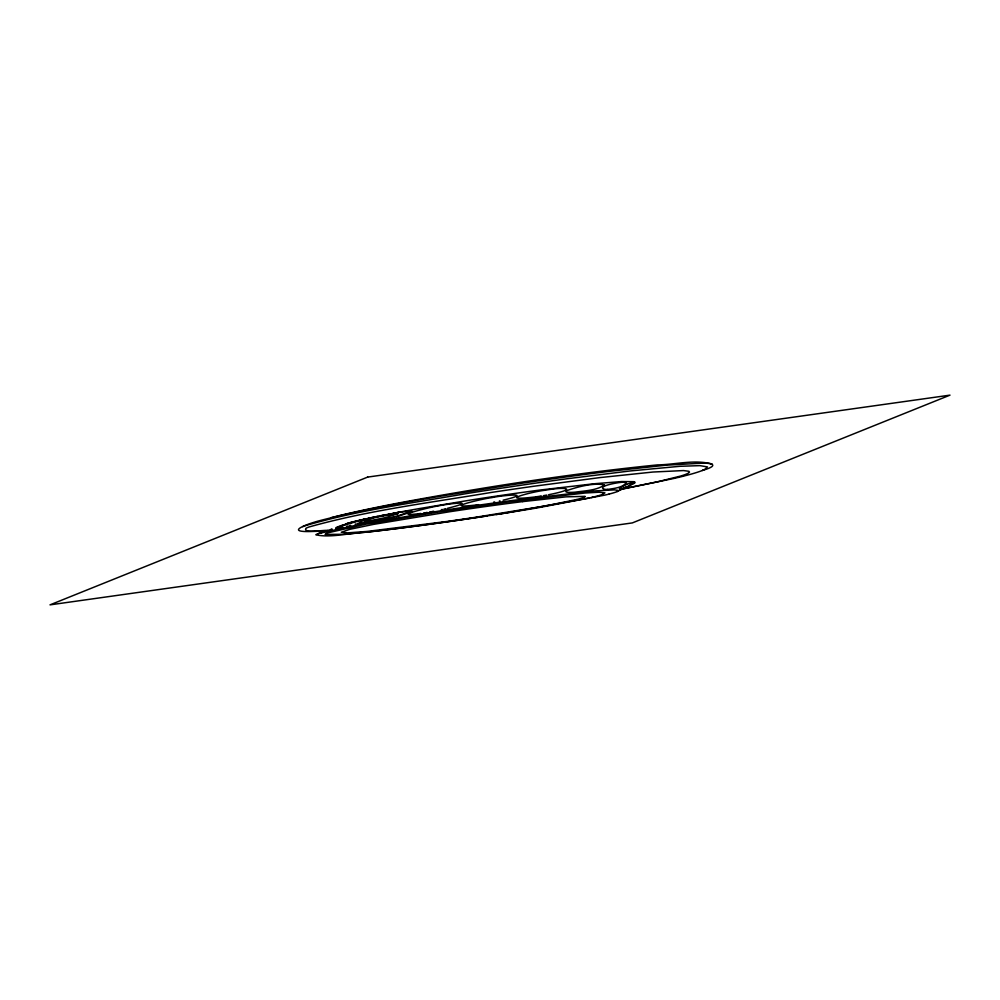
<?xml version="1.0" encoding="UTF-8"?>
<svg xmlns="http://www.w3.org/2000/svg" width="1000" height="1000" viewBox="0 0 1000 1000"><rect width="100%" height="100%" fill="white"/><g stroke="black" fill="none" stroke-linecap="round" stroke-linejoin="round"><path stroke-width="1.5" d="M412.163 511.6L398.375 516.175M619.3 488.675L626.862 484.237M633.55 483.088L628.55 486M335.588 528.413L348.413 523.1L369.837 517.95M331.362 529.338L326.987 530.725L318.587 531.213A158.225 14.338 -10.3 0 1 313.575 531.413C281.512 532.837 309.025 523.425 319.738 520.65C380.613 504.988 442.95 495.85 504.925 485.812A450.975 40.875 -10.3 0 1 549.6 479.237L562.175 477.488A420.4 38.1 -10.3 0 1 609.587 471.312L666.012 465.2L702.638 463.137M702.325 470.475A58.675 5.312 -10.3 0 0 704.825 469.325L707.45 466.912L699.925 465.637L679.912 466.3L630.262 470.938L568.5 478.575A478.688 43.388 -10.3 0 0 529.85 483.95L498.075 488.663A406.25 36.825 -10.3 0 0 466.475 493.587C412.9 502.962 358.625 510.188 306.312 525.375A58.513 5.3 -10.3 0 0 302.712 526.688L302.712 526.688M627.337 486.6L625.262 487.6M626.912 486.8L626 487.262M626.075 487.212L617.288 491.488L618.162 490.387L614.65 489.875L593.55 490.988L513.763 500.3A451.662 40.938 -10.3 0 0 479.588 505.037L462.05 507.587A397.2 36 -10.3 0 0 438.762 511.112L362.163 523.925L318.475 533.525A23.938 2.175 -10.3 0 0 315.825 534.763C330.275 538.212 350.438 532.762 366.463 532.188A325.575 29.512 -10.3 0 0 385.775 529.925L397 528.55A401.975 36.438 -10.3 0 0 478.625 517.212L491.775 515.212M633.688 483.537L627.087 486.737M623.488 488.45L620.363 489.663M603.038 494.137L604.938 492.85L599.125 492.212L585 493.013L509.487 501.725A415.7 37.675 -10.3 0 0 472.975 506.812L462.275 508.375A368.812 33.425 -10.3 0 0 435.7 512.413L365.725 524.212L327.8 532.85A21.988 1.988 -10.3 0 0 325.312 534.288M624.575 487.938L623.775 488.312M622.475 488.9L657.537 481.812L680.638 476.05A43.113 3.912 -10.3 0 0 688.263 473.175L689.5 472.1L688.962 471.3L683.525 470.562L652.862 472.038L600 477.587L534.05 486.213A471.562 42.737 -10.3 0 0 490.925 492.5C430.012 502.738 368.25 510.288 308.712 527.075A40.637 3.688 -10.3 0 0 305.925 528.312C302.488 533.763 325.387 529.637 327.75 530.5M336.238 527.438L342.75 525M340.675 526.325L360.225 520.4L391.825 513.638M318.475 533.525L323.663 531.862M339.675 526.562L338.825 526.862M326.688 530.862L320.788 532.737M702.6 470.387C704.7 469.712 717.312 466.25 711.125 463.812M331.2 529.388L332.175 529.075M365.975 522.55L364.412 522.688A15.55 1.412 -10.3 0 1 361.062 522.788A16.7 1.512 -10.3 0 1 360.375 522.675L359.837 522.837M359.113 523.05L357.188 523.6M368.612 519.038L369.675 518.737M355.825 523.987L355.125 524.175M330.763 517.788L335.975 516.438A96.825 8.775 -10.3 0 1 347.45 513.675L362.413 510.325A157.513 14.275 -10.3 0 1 397.287 503.263A195.738 17.738 -10.3 0 1 404 501.975C487.975 486.5 572.475 473.488 657.45 464.9C675.312 464.688 694.9 459.113 712.2 464.137M686.075 475.487L685.425 475.662M350.675 525.363L349.275 525.712M609 494.1L609.562 493.95A25.725 2.338 -10.3 0 0 617.413 491.475M684.562 475.887L683.675 476.112M683.238 476.225L683.012 476.275A73.375 6.65 -10.3 0 1 681.787 476.587L677.588 477.612M347.887 526.062L346.763 526.35M397.8 516.312L396.025 516.75M576.287 499.588L550.913 504.837A123.85 11.225 -10.3 0 1 539.812 506.85L473.787 517.562A365.737 33.15 -10.3 0 1 447.113 521.45L368.263 531.287A175.588 15.913 -10.3 0 1 365.95 531.512L347.562 532.863L341.287 532.25L349.837 529.312L373.35 524.412L449.613 511.75A356.712 32.325 -10.3 0 1 522.737 501.6M676.025 477.987L676.712 477.825M394.188 517.188L392.625 517.562M447.425 508.325C481.25 499.875 447.388 503.738 437.762 506.05C432.212 506.575 386.337 517.863 420.763 513.45M675.013 478.225L622.075 489.162M445.875 508.675L443.963 509.113M363.45 519.338L361.125 519.875A42.775 3.875 -10.3 0 0 348.075 523.188M503.075 500.2C536.337 492.137 501.025 495.462 491.775 497.65C484.087 498.325 438.113 509.338 475.925 505.025M589.35 497.962L506.337 512.938M363.8 519.263L366.275 518.713M389.45 518.275L387.55 518.7M631.163 482.975L633.462 482.738M386.912 518.837L384.7 519.312M442.325 509.462L441.325 509.675M368.15 518.337L400.238 512.038M499.988 500.863L499.35 501M371.712 517.55L373.638 517.15M375.625 516.737L377.663 516.325M379.762 515.9L386.362 514.6M494.688 501.938L493.638 502.137M548.538 494.75C579.312 488.688 565.612 486.525 545.4 490.213C532.737 491.5 493.963 501.775 535.237 496.925M388.675 514.163L391.037 513.7M378.025 520.65L375.788 521.075M433.713 511.213L431.962 511.55M392.413 513.525L398.438 512.325A181.137 16.413 -10.3 0 1 420.188 508.438L470.3 500.1A305.163 27.662 -10.3 0 1 498.6 495.8L508.013 494.438A338.812 30.712 -10.3 0 1 539.75 490.075L592.525 483.938A168.85 15.3 -10.3 0 1 596.038 483.6L621.675 481.55L633.775 481.675M393.387 513.337L393.587 513.312A17.463 1.587 -10.3 0 1 407.638 511.287M431.262 511.675L429.538 511.987M546.75 495.087L543.362 495.688M337.9 528.325L335.688 528.6M374.988 521.213L374.725 521.263A12.588 1.137 -10.3 0 1 365.8 522.612M427.163 512.413L426.163 512.587M425.5 512.688L423.55 513.013M541.487 496L540.862 496.1M500.737 513.825L529.312 509.237A270.725 24.537 -10.3 0 0 536.4 508.062L605.075 495.062A34.812 3.15 -10.3 0 0 608.962 494.113M540.237 496.2L539.612 496.287M496.35 514.513L505.1 513.138M491.938 515.2L500.675 513.825M538.987 496.388L535.862 496.85M487.3 515.887L482.812 516.575A425.163 38.537 -10.3 0 1 388.512 529.587L385.775 529.925M478.55 504.663L477.887 504.762M477.225 504.85L476.575 504.938M522.712 501.613L566.087 496.85L584.562 496.362A23.5 2.125 -10.3 0 1 584.763 496.512M364.412 522.688L390.325 517.812A52.787 4.787 -10.3 0 0 397.738 515.95L410.012 511.6L407.463 511.325L409 511.225A12.337 1.113 -10.3 0 1 410.225 511.163L412.163 511.45M607.85 489.35L608.025 489.338A12.188 1.1 -10.3 0 0 608.575 489.3C614.338 488.413 623.088 487.45 626.163 482.688A30.475 2.763 -10.3 0 0 624.525 482.175C622.475 481.637 596.688 485.675 603.8 489.25M325.337 534.45L344.225 534.263A172.075 15.6 -10.3 0 0 359.113 532.9A266.775 24.175 -10.3 0 0 385.812 529.913M360.35 522.688A19.538 1.775 -10.3 0 1 360.4 522M702.425 470.462A61.25 5.55 -10.3 0 1 686.462 475.387M345.288 524.1A31.488 2.85 -10.3 0 1 347.562 523.362M633.525 481.737A36.488 3.312 -10.3 0 1 633.862 483.512M603.288 494.1A24.413 2.212 -10.3 0 1 592.575 497.2M592.663 497.2A35.25 3.2 -10.3 0 1 590.938 497.6M342.912 527.25A14.325 1.3 -10.3 0 1 338.137 528.3M627.163 484.2A14.162 1.288 -10.3 0 1 630.875 483.013M607.638 489.375A28.5 2.587 -10.3 0 1 603.938 489.225M360.775 521.7A34.862 3.162 -10.3 0 1 368.738 519.025M702.562 463.15A110.662 10.025 -10.3 0 1 711.2 463.8M585.138 496.45A19.462 1.762 -10.3 0 1 576.337 499.588M604.538 484.925C594.125 482.55 578 486.625 566.788 490.637A37.038 3.362 -10.3 0 0 566.013 491.8A37.325 3.388 -10.3 0 0 571.538 492.362A37.562 3.4 -10.3 0 0 575.013 492.175C584.85 490.763 596.1 490.6 604.525 485.025M398.1 513.575L386.337 517.438L367.35 521.213A6.975 0.637 -10.3 0 1 366.188 521.337L364.288 521.062L372.512 518.2A37.038 3.362 -10.3 0 1 377.562 516.925L398.1 513.575M367.663 477.088L50 604.862L632.337 522.913L950 395.138L367.663 477.088M619.65 489.7A10.288 0.938 -10.3 0 0 619.75 489.725"/></g></svg>
